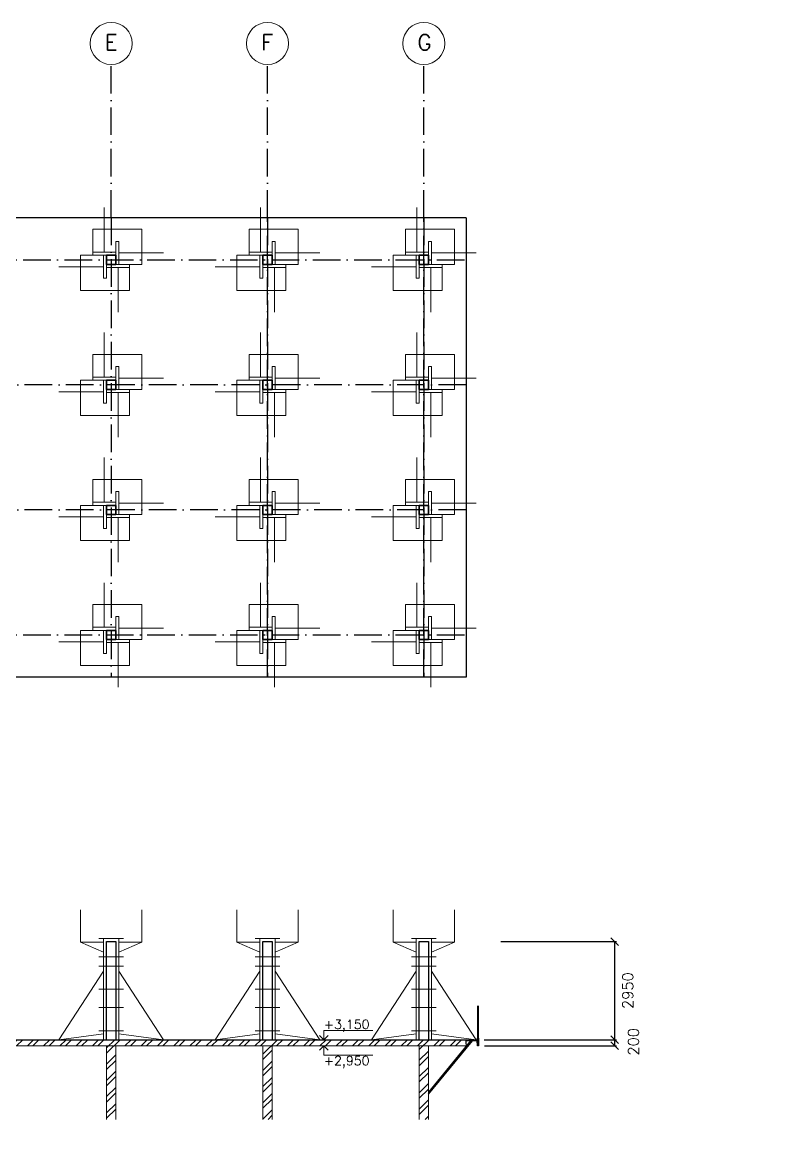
# Model space of a CAD drawing. Header units: millimetres. Extents: x -3518363 to 3223740, y -1530229 to 774657.
# Drawn here: x 2217145 to 2241491, y 13529 to 50080 of the extents above; entities that cross this region are included whole.
import ezdxf

# ---------------------------------------------------------------- set-up
doc = ezdxf.new("R2010")
doc.units = ezdxf.units.MM
doc.header["$LTSCALE"] = 15
doc.header["$MEASUREMENT"] = 0
doc.linetypes.add('104', pattern=[4, 2, -2])
doc.linetypes.add('ACAD_ISO10W100', pattern=[18, 12, -3, 0, -3])
doc.layers.get('0').update_dxf_attribs({"linetype": 'CONTINUOUS'})
doc.layers.get('DEFPOINTS').update_dxf_attribs({"linetype": 'CONTINUOUS'})
for name, color, linetype, lineweight in [('bednení-sloup', 7, 'CONTINUOUS', 18), ('koty', 4, 'CONTINUOUS', 15), ('objekt-tenka', 7, 'CONTINUOUS', 18), ('osy prův', 30, 'ACAD_ISO10W100', 15), ('texty', 255, 'CONTINUOUS', 15), ('ŘEZ', 11, 'ACAD_ISO10W100', 15), ('šrafy', 32, 'CONTINUOUS', 15)]:
    doc.layers.add(name, color=color, linetype=linetype, lineweight=lineweight)
doc.layers.add('objekt 1', color=40, linetype='CONTINUOUS')
doc.styles.add('POPIS_DAVID', font='romans.shx', dxfattribs={"bigfont": 'extfont.shx'})
doc.styles.add('romans', font='romans.shx')
doc.dimstyles.new('M 1-50', dxfattribs={"dimscale": 50, "dimtxt": 2.5, "dimasz": 2.5, "dimexe": 1.25, "dimexo": 3, "dimtad": 1, "dimtxsty": 'romans', "dimblk": 'OBLIQUE', "dimcen": 2.5, "dimadec": 0, "dimazin": 0, "dimtfac": 1, "dimtmove": 2, "dimatfit": 3, "dimfxl": 1, "dimarcsym": 0})

# ---------------------------------------------------------------- blocks, each defined once
blk = doc.blocks.new('_Oblique')
at = {"color": 0, "linetype": 'ByBlock', "lineweight": -2}
blk.add_line((-0.5, -0.5), (0.5, 0.5), dxfattribs=at)
blk = doc.blocks.new('*D87')
at = {"layer": 'DEFPOINTS', "color": 0, "linetype": 'ByBlock', "lineweight": 20, "ltscale": 5, "transparency": 16777216}
for p in [(2232057, 16887), (2236470, 16887), (2232067, 16687)]:
    blk.add_point(p, dxfattribs=at)
at = {"layer": 'koty', "color": 0, "linetype": 'ByBlock', "lineweight": -2, "ltscale": 5, "transparency": 16777216}
for p, q in [((2232207, 16887), (2236533, 16887)), ((2236470, 16687), (2236470, 16887)), ((2232217, 16687), (2236533, 16687))]:
    blk.add_line(p, q, dxfattribs=at)
at = {"layer": 'koty', "color": 0, "linetype": 'ByBlock', "lineweight": -2, "ltscale": 5, "transparency": 16777216, "xscale": 250, "yscale": 250, "zscale": 250}
for p, rotation in [((2236470, 16887), 90), ((2236470, 16687), 270)]:
    blk.add_blockref('_Oblique', p, dxfattribs=dict(at, rotation=rotation))
at = {"layer": 'koty', "color": 0, "linetype": 'ByBlock', "lineweight": 20, "ltscale": 5, "transparency": 16777216, "insert": (2237080, 16817), "char_height": 350, "attachment_point": 5, "rotation": 90, "style": 'romans'}
blk.add_mtext('200', dxfattribs=at)
blk = doc.blocks.new('*D88')
at = {"layer": 'DEFPOINTS', "color": 0, "linetype": 'ByBlock', "lineweight": 20, "ltscale": 5, "transparency": 16777216}
for p in [(2232607, 20087), (2236470, 20087), (2232057, 16887)]:
    blk.add_point(p, dxfattribs=at)
at = {"layer": 'koty', "color": 0, "linetype": 'ByBlock', "lineweight": -2, "ltscale": 5, "transparency": 16777216}
for p, q in [((2232757, 20087), (2236533, 20087)), ((2236470, 16887), (2236470, 20087)), ((2232207, 16887), (2236533, 16887))]:
    blk.add_line(p, q, dxfattribs=at)
at = {"layer": 'koty', "color": 0, "linetype": 'ByBlock', "lineweight": -2, "ltscale": 5, "transparency": 16777216, "xscale": 250, "yscale": 250, "zscale": 250}
for p, rotation in [((2236470, 20087), 90), ((2236470, 16887), 270)]:
    blk.add_blockref('_Oblique', p, dxfattribs=dict(at, rotation=rotation))
at = {"layer": 'koty', "color": 0, "linetype": 'ByBlock', "lineweight": 20, "ltscale": 5, "transparency": 16777216, "insert": (2236897, 18487), "char_height": 350, "attachment_point": 5, "rotation": 90, "style": 'romans'}
blk.add_mtext('{\\Fromans|c238;2950}', dxfattribs=at)

msp = doc.modelspace()

# ---------------------------------------------------------------- hatches: boundary and pattern name
at = {"layer": 'šrafy', "linetype": 'ByBlock', "lineweight": 20, "ltscale": 5}
h = msp.add_hatch(dxfattribs=at)
h.set_pattern_fill('ANSI32', color=256, scale=1000)
h.set_pattern_definition([(45, (0, -28390), (-265.16504, 265.16504), []), (45, (176.78, -28390), (-265.16504, 265.16504), [])])
h.paths.add_polyline_path([(2247921.185, 43706.607), (2247861.185, 43706.607), (2247721.185, 43706.607), (2247721.185, 42506.607), (2247721.185, 42081.607), (2247721.185, 28716.607), (2247921.185, 28716.607)])
h.paths.add_polyline_path([(2250321.185, 42481.607), (2247921.185, 42481.607), (2247921.185, 42181.607), (2250321.185, 42181.607)])
h.paths.add_polyline_path([(2250321.185, 38401.607), (2247921.185, 38401.607), (2247921.185, 38101.607), (2250321.185, 38101.607)])
h.paths.add_polyline_path([(2250321.185, 34321.607), (2247921.185, 34321.607), (2247921.185, 34021.607), (2250321.185, 34021.607)])
h.paths.add_polyline_path([(2250321.185, 30241.607), (2247921.185, 30241.607), (2247921.185, 29941.607), (2250321.185, 29941.607)])
h.paths.add_polyline_path([(2225293.376, 16686.607), (2224993.376, 16686.607), (2224993.376, 14286.607), (2225293.376, 14286.607)])
h.paths.add_polyline_path([(2230393.376, 16686.607), (2230093.376, 16686.607), (2230093.376, 14286.607), (2230393.376, 14286.607)])
h.paths.add_polyline_path([(2220193.376, 16686.607), (2219893.376, 16686.607), (2219893.376, 14286.607), (2220193.376, 14286.607)])
h.paths.add_polyline_path([(2215093.376, 16686.607), (2214793.376, 16686.607), (2214793.376, 14286.607), (2215093.376, 14286.607)])
h.paths.add_polyline_path([(2209993.376, 16686.607), (2209693.376, 16686.607), (2209693.376, 14286.607), (2209993.376, 14286.607)])
h.paths.add_polyline_path([(2204893.376, 16686.607), (2204593.376, 16686.607), (2204593.376, 14286.607), (2204893.376, 14286.607)])
h.paths.add_polyline_path([(2199793.376, 16686.607), (2199493.376, 16686.607), (2199493.376, 14286.607), (2199793.376, 14286.607)])
h.paths.add_polyline_path([(2231618.376, 16886.607), (2198268.376, 16886.607), (2198268.376, 16686.607), (2231618.376, 16686.607), (2231618.376, 16746.607)])
h.paths.add_polyline_path([(2239190, -5300), (2236240, -5300), (2236240, -5650), (2239190, -5650)])
h.paths.add_polyline_path([(2236240, -1220), (2236240, -20), (2236100, -20), (2236100, -3430), (2236100, -5650), (2236240, -5650)])
h.paths.add_polyline_path([(2239190, -1220), (2236240, -1220), (2236240, -1570), (2239190, -1570)])
h.paths.add_polyline_path([(2239330, -20), (2239190, -20), (2239190, -1220), (2239190, -1570), (2239190, -15010), (2239330, -15010)])
h.paths.add_polyline_path([(2239190, -13460), (2236720, -13460), (2236720, -13810), (2239190, -13810)])
h.paths.add_polyline_path([(2236720, -13460), (2236480, -13460), (2236480, -13810), (2236720, -13810)])
h.paths.add_polyline_path([(2236480, -13460), (2236240, -13460), (2236240, -13810), (2236480, -13810)])
h.paths.add_polyline_path([(2236240, -13460), (2236240, -9380), (2236100, -9380), (2236100, -15010), (2236240, -15010), (2236240, -13810)])
h.paths.add_polyline_path([(2239190, -9380), (2236240, -9380), (2236240, -9730), (2239190, -9730)])
h.paths.add_polyline_path([(2231618.376, -24050), (2198268.376, -24050), (2198268.376, -24250), (2231618.376, -24250)])
h.paths.add_polyline_path([(2225318.376, -21100), (2230068.376, -21100), (2230068.376, -24050), (2230418.376, -24050), (2230418.376, -21100), (2231618.376, -21100), (2231618.376, -20900), (2215093.376, -20900), (2215093.376, -21100), (2219868.376, -21100), (2219868.376, -24050), (2220218.376, -24050), (2220218.376, -21100), (2224968.376, -21100), (2224968.376, -24050), (2225318.376, -24050)])
h.paths.add_polyline_path([(2210018.376, -20900), (2198268.376, -20900), (2198268.376, -21100), (2199468.376, -21100), (2199468.376, -24050), (2199818.376, -24050), (2199818.376, -21100), (2204568.376, -21100), (2204568.376, -24050), (2204918.376, -24050), (2204918.376, -21100), (2209668.376, -21100), (2209668.376, -24050), (2210018.376, -24050)])

# ---------------------------------------------------------------- linework, layer by layer
at = {"color": 3, "ltscale": 200}
for p, q in [((2231992.752, 17986.607), (2231992.752, 16936.607)), ((2232027.752, 16936.607), (2232027.752, 17986.607)), ((2230393.376, 15108.546), (2231833.36, 16846.607)), ((2231767.279, 16846.607), (2230393.376, 15175.391)), ((2231618.376, 16886.607), (2231987.752, 16886.607)), ((2231987.752, 16846.607), (2231618.376, 16846.607)), ((2232032.752, 16936.607), (2231987.752, 16936.607)), ((2231987.752, 16936.607), (2231987.752, 16886.607)), ((2231987.752, 16886.607), (2231987.752, 16846.607)), ((2231987.752, 16802.938), (2231987.752, 16846.607)), ((2231992.752, 16686.607), (2231992.752, 16816.607)), ((2232027.752, 16816.607), (2232027.752, 16686.607)), ((2232032.752, 16786.607), (2232032.752, 16936.607)), ((2231987.752, 16786.607), (2231987.752, 16802.938)), ((2232032.752, 16786.607), (2231987.752, 16786.607)), ((2232027.752, 16686.607), (2231992.752, 16686.607))]:
    msp.add_line(p, q, dxfattribs=at)
at = {"color": 3, "linetype": '104', "ltscale": 2}
for p, q in [((2231992.752, 16936.607), (2231992.752, 16816.607)), ((2232031.752, 16926.607), (2231997.752, 16926.607)), ((2231997.752, 16926.607), (2231997.752, 16846.607)), ((2231997.752, 16846.607), (2232031.752, 16846.607)), ((2232020.252, 16956.607), (2232000.252, 16956.607)), ((2232000.252, 16956.607), (2232000.252, 16936.607)), ((2232020.252, 16936.607), (2232020.252, 16956.607)), ((2232027.752, 16816.607), (2232027.752, 16936.607)), ((2232031.752, 16846.607), (2232031.752, 16926.607))]:
    msp.add_line(p, q, dxfattribs=at)
at = {"layer": 'bednení-sloup'}
for p, q in [((2219818.376, 42581.607), (2219818.376, 44037.707)), ((2224918.376, 42581.607), (2224918.376, 44037.707)), ((2230018.376, 42581.607), (2230018.376, 44037.707)), ((2219443.376, 42581.607), (2219443.376, 43329.207)), ((2219443.376, 43329.207), (2221040.976, 43329.207)), ((2221040.976, 43329.207), (2221040.976, 42181.607)), ((2224543.376, 42581.607), (2224543.376, 43329.207)), ((2224543.376, 43329.207), (2226140.976, 43329.207)), ((2226140.976, 43329.207), (2226140.976, 42181.607)), ((2229643.376, 42581.607), (2229643.376, 43329.207)), ((2229643.376, 43329.207), (2231240.976, 43329.207)), ((2231240.976, 43329.207), (2231240.976, 42181.607)), ((2220193.376, 42481.607), (2220193.376, 42931.607)), ((2220193.376, 42931.607), (2220293.376, 42931.607)), ((2220293.376, 42931.607), (2220293.376, 42181.607)), ((2225293.376, 42481.607), (2225293.376, 42931.607)), ((2225293.376, 42931.607), (2225393.376, 42931.607)), ((2225393.376, 42931.607), (2225393.376, 42181.607)), ((2230393.376, 42481.607), (2230393.376, 42931.607)), ((2230393.376, 42931.607), (2230493.376, 42931.607)), ((2230493.376, 42931.607), (2230493.376, 42181.607)), ((2219793.376, 42481.607), (2219045.776, 42481.607)), ((2219045.776, 42481.607), (2219045.776, 41334.007)), ((2219443.376, 42481.607), (2219443.376, 42581.607)), ((2219443.376, 42581.607), (2220193.376, 42581.607)), ((2219793.376, 42481.607), (2219443.376, 42481.607)), ((2219793.376, 41731.607), (2219793.376, 42481.607)), ((2219793.376, 42481.607), (2219893.376, 42481.607)), ((2219893.376, 42481.607), (2220193.376, 42481.607)), ((2219893.376, 42181.607), (2219893.376, 42481.607)), ((2220193.376, 42481.607), (2220193.376, 42181.607)), ((2220293.376, 42556.607), (2221749.476, 42556.607)), ((2224893.376, 42481.607), (2224145.776, 42481.607)), ((2224145.776, 42481.607), (2224145.776, 41334.007)), ((2224543.376, 42481.607), (2224543.376, 42581.607)), ((2224543.376, 42581.607), (2225293.376, 42581.607)), ((2224893.376, 42481.607), (2224543.376, 42481.607)), ((2224893.376, 41731.607), (2224893.376, 42481.607)), ((2224893.376, 42481.607), (2224993.376, 42481.607)), ((2224993.376, 42481.607), (2225293.376, 42481.607)), ((2224993.376, 42181.607), (2224993.376, 42481.607)), ((2225293.376, 42481.607), (2225293.376, 42181.607)), ((2225393.376, 42556.607), (2226849.476, 42556.607)), ((2229993.376, 42481.607), (2229245.776, 42481.607)), ((2229245.776, 42481.607), (2229245.776, 41334.007)), ((2229643.376, 42481.607), (2229643.376, 42581.607)), ((2229643.376, 42581.607), (2230393.376, 42581.607)), ((2229993.376, 42481.607), (2229643.376, 42481.607)), ((2229993.376, 41731.607), (2229993.376, 42481.607)), ((2229993.376, 42481.607), (2230093.376, 42481.607)), ((2230093.376, 42481.607), (2230393.376, 42481.607)), ((2230093.376, 42181.607), (2230093.376, 42481.607)), ((2230393.376, 42481.607), (2230393.376, 42181.607)), ((2230493.376, 42556.607), (2231949.476, 42556.607)), ((2218337.276, 42106.607), (2219793.376, 42106.607)), ((2220193.376, 42181.607), (2219893.376, 42181.607)), ((2219893.376, 42181.607), (2219893.376, 41731.607)), ((2220643.376, 42081.607), (2219893.376, 42081.607)), ((2220193.376, 42181.607), (2220643.376, 42181.607)), ((2220268.376, 40625.507), (2220268.376, 42081.607)), ((2220293.376, 42181.607), (2221040.976, 42181.607)), ((2220643.376, 42181.607), (2220643.376, 42081.607)), ((2220643.376, 42081.607), (2220643.376, 41334.007)), ((2223437.276, 42106.607), (2224893.376, 42106.607)), ((2225293.376, 42181.607), (2224993.376, 42181.607)), ((2224993.376, 42181.607), (2224993.376, 41731.607)), ((2225743.376, 42081.607), (2224993.376, 42081.607)), ((2225293.376, 42181.607), (2225743.376, 42181.607)), ((2225368.376, 40625.507), (2225368.376, 42081.607)), ((2225393.376, 42181.607), (2226140.976, 42181.607)), ((2225743.376, 42181.607), (2225743.376, 42081.607)), ((2225743.376, 42081.607), (2225743.376, 41334.007)), ((2228537.276, 42106.607), (2229993.376, 42106.607)), ((2230393.376, 42181.607), (2230093.376, 42181.607)), ((2230093.376, 42181.607), (2230093.376, 41731.607)), ((2230843.376, 42081.607), (2230093.376, 42081.607)), ((2230393.376, 42181.607), (2230843.376, 42181.607)), ((2230468.376, 40625.507), (2230468.376, 42081.607)), ((2230493.376, 42181.607), (2231240.976, 42181.607)), ((2230843.376, 42181.607), (2230843.376, 42081.607)), ((2230843.376, 42081.607), (2230843.376, 41334.007)), ((2219793.376, 41731.607), (2219893.376, 41731.607)), ((2224893.376, 41731.607), (2224993.376, 41731.607)), ((2229993.376, 41731.607), (2230093.376, 41731.607)), ((2220643.376, 41334.007), (2219045.776, 41334.007)), ((2225743.376, 41334.007), (2224145.776, 41334.007)), ((2230843.376, 41334.007), (2229245.776, 41334.007)), ((2219818.376, 38501.607), (2219818.376, 39957.707)), ((2224918.376, 38501.607), (2224918.376, 39957.707)), ((2230018.376, 38501.607), (2230018.376, 39957.707)), ((2219443.376, 38501.607), (2219443.376, 39249.207)), ((2219443.376, 39249.207), (2221040.976, 39249.207)), ((2221040.976, 39249.207), (2221040.976, 38101.607)), ((2224543.376, 38501.607), (2224543.376, 39249.207)), ((2224543.376, 39249.207), (2226140.976, 39249.207)), ((2226140.976, 39249.207), (2226140.976, 38101.607)), ((2229643.376, 38501.607), (2229643.376, 39249.207)), ((2229643.376, 39249.207), (2231240.976, 39249.207)), ((2231240.976, 39249.207), (2231240.976, 38101.607)), ((2220193.376, 38401.607), (2220193.376, 38851.607)), ((2220193.376, 38851.607), (2220293.376, 38851.607)), ((2220293.376, 38851.607), (2220293.376, 38101.607)), ((2225293.376, 38401.607), (2225293.376, 38851.607)), ((2225293.376, 38851.607), (2225393.376, 38851.607)), ((2225393.376, 38851.607), (2225393.376, 38101.607)), ((2230393.376, 38401.607), (2230393.376, 38851.607)), ((2230393.376, 38851.607), (2230493.376, 38851.607)), ((2230493.376, 38851.607), (2230493.376, 38101.607)), ((2219793.376, 38401.607), (2219045.776, 38401.607)), ((2219045.776, 38401.607), (2219045.776, 37254.007)), ((2219443.376, 38401.607), (2219443.376, 38501.607)), ((2219443.376, 38501.607), (2220193.376, 38501.607)), ((2219793.376, 38401.607), (2219443.376, 38401.607)), ((2219793.376, 37651.607), (2219793.376, 38401.607)), ((2219793.376, 38401.607), (2219893.376, 38401.607)), ((2219893.376, 38401.607), (2220193.376, 38401.607)), ((2219893.376, 38101.607), (2219893.376, 38401.607)), ((2220193.376, 38401.607), (2220193.376, 38101.607)), ((2220293.376, 38476.607), (2221749.476, 38476.607)), ((2224893.376, 38401.607), (2224145.776, 38401.607)), ((2224145.776, 38401.607), (2224145.776, 37254.007)), ((2224543.376, 38401.607), (2224543.376, 38501.607)), ((2224543.376, 38501.607), (2225293.376, 38501.607)), ((2224893.376, 38401.607), (2224543.376, 38401.607)), ((2224893.376, 37651.607), (2224893.376, 38401.607)), ((2224893.376, 38401.607), (2224993.376, 38401.607)), ((2224993.376, 38401.607), (2225293.376, 38401.607)), ((2224993.376, 38101.607), (2224993.376, 38401.607)), ((2225293.376, 38401.607), (2225293.376, 38101.607)), ((2225393.376, 38476.607), (2226849.476, 38476.607)), ((2229993.376, 38401.607), (2229245.776, 38401.607)), ((2229245.776, 38401.607), (2229245.776, 37254.007)), ((2229643.376, 38401.607), (2229643.376, 38501.607)), ((2229643.376, 38501.607), (2230393.376, 38501.607)), ((2229993.376, 38401.607), (2229643.376, 38401.607)), ((2229993.376, 37651.607), (2229993.376, 38401.607)), ((2229993.376, 38401.607), (2230093.376, 38401.607)), ((2230093.376, 38401.607), (2230393.376, 38401.607)), ((2230093.376, 38101.607), (2230093.376, 38401.607)), ((2230393.376, 38401.607), (2230393.376, 38101.607)), ((2230493.376, 38476.607), (2231949.476, 38476.607)), ((2218337.276, 38026.607), (2219793.376, 38026.607)), ((2220193.376, 38101.607), (2219893.376, 38101.607)), ((2219893.376, 38101.607), (2219893.376, 37651.607)), ((2220193.376, 38101.607), (2220643.376, 38101.607)), ((2220293.376, 38101.607), (2221040.976, 38101.607)), ((2220643.376, 38101.607), (2220643.376, 38001.607)), ((2223437.276, 38026.607), (2224893.376, 38026.607)), ((2225293.376, 38101.607), (2224993.376, 38101.607)), ((2224993.376, 38101.607), (2224993.376, 37651.607)), ((2225293.376, 38101.607), (2225743.376, 38101.607)), ((2225393.376, 38101.607), (2226140.976, 38101.607)), ((2225743.376, 38101.607), (2225743.376, 38001.607)), ((2228537.276, 38026.607), (2229993.376, 38026.607)), ((2230393.376, 38101.607), (2230093.376, 38101.607)), ((2230093.376, 38101.607), (2230093.376, 37651.607)), ((2230393.376, 38101.607), (2230843.376, 38101.607)), ((2230493.376, 38101.607), (2231240.976, 38101.607)), ((2230843.376, 38101.607), (2230843.376, 38001.607)), ((2219793.376, 37651.607), (2219893.376, 37651.607)), ((2220643.376, 38001.607), (2219893.376, 38001.607)), ((2220268.376, 36545.507), (2220268.376, 38001.607)), ((2220643.376, 38001.607), (2220643.376, 37254.007)), ((2224893.376, 37651.607), (2224993.376, 37651.607)), ((2225743.376, 38001.607), (2224993.376, 38001.607)), ((2225368.376, 36545.507), (2225368.376, 38001.607)), ((2225743.376, 38001.607), (2225743.376, 37254.007)), ((2229993.376, 37651.607), (2230093.376, 37651.607)), ((2230843.376, 38001.607), (2230093.376, 38001.607)), ((2230468.376, 36545.507), (2230468.376, 38001.607)), ((2230843.376, 38001.607), (2230843.376, 37254.007)), ((2220643.376, 37254.007), (2219045.776, 37254.007)), ((2225743.376, 37254.007), (2224145.776, 37254.007)), ((2230843.376, 37254.007), (2229245.776, 37254.007)), ((2219818.376, 34421.607), (2219818.376, 35877.707)), ((2224918.376, 34421.607), (2224918.376, 35877.707)), ((2230018.376, 34421.607), (2230018.376, 35877.707)), ((2219443.376, 34421.607), (2219443.376, 35169.207)), ((2219443.376, 35169.207), (2221040.976, 35169.207)), ((2221040.976, 35169.207), (2221040.976, 34021.607)), ((2224543.376, 34421.607), (2224543.376, 35169.207)), ((2224543.376, 35169.207), (2226140.976, 35169.207)), ((2226140.976, 35169.207), (2226140.976, 34021.607)), ((2229643.376, 34421.607), (2229643.376, 35169.207)), ((2229643.376, 35169.207), (2231240.976, 35169.207)), ((2231240.976, 35169.207), (2231240.976, 34021.607)), ((2220193.376, 34321.607), (2220193.376, 34771.607)), ((2220193.376, 34771.607), (2220293.376, 34771.607)), ((2220293.376, 34771.607), (2220293.376, 34021.607)), ((2225293.376, 34321.607), (2225293.376, 34771.607)), ((2225293.376, 34771.607), (2225393.376, 34771.607)), ((2225393.376, 34771.607), (2225393.376, 34021.607)), ((2230393.376, 34321.607), (2230393.376, 34771.607)), ((2230393.376, 34771.607), (2230493.376, 34771.607)), ((2230493.376, 34771.607), (2230493.376, 34021.607)), ((2219443.376, 34321.607), (2219443.376, 34421.607)), ((2219443.376, 34421.607), (2220193.376, 34421.607)), ((2220293.376, 34396.607), (2221749.476, 34396.607)), ((2224543.376, 34321.607), (2224543.376, 34421.607)), ((2224543.376, 34421.607), (2225293.376, 34421.607)), ((2225393.376, 34396.607), (2226849.476, 34396.607)), ((2229643.376, 34321.607), (2229643.376, 34421.607)), ((2229643.376, 34421.607), (2230393.376, 34421.607)), ((2230493.376, 34396.607), (2231949.476, 34396.607)), ((2219793.376, 34321.607), (2219045.776, 34321.607)), ((2219045.776, 34321.607), (2219045.776, 33174.007)), ((2219793.376, 34321.607), (2219443.376, 34321.607)), ((2219793.376, 33571.607), (2219793.376, 34321.607)), ((2219793.376, 34321.607), (2219893.376, 34321.607)), ((2219893.376, 34321.607), (2220193.376, 34321.607)), ((2219893.376, 34021.607), (2219893.376, 34321.607)), ((2220193.376, 34021.607), (2219893.376, 34021.607)), ((2219893.376, 34021.607), (2219893.376, 33571.607)), ((2220193.376, 34321.607), (2220193.376, 34021.607)), ((2220193.376, 34021.607), (2220643.376, 34021.607)), ((2220293.376, 34021.607), (2221040.976, 34021.607)), ((2220643.376, 34021.607), (2220643.376, 33921.607)), ((2224893.376, 34321.607), (2224145.776, 34321.607)), ((2224145.776, 34321.607), (2224145.776, 33174.007)), ((2224893.376, 34321.607), (2224543.376, 34321.607)), ((2224893.376, 33571.607), (2224893.376, 34321.607)), ((2224893.376, 34321.607), (2224993.376, 34321.607)), ((2224993.376, 34321.607), (2225293.376, 34321.607)), ((2224993.376, 34021.607), (2224993.376, 34321.607)), ((2225293.376, 34021.607), (2224993.376, 34021.607)), ((2224993.376, 34021.607), (2224993.376, 33571.607)), ((2225293.376, 34321.607), (2225293.376, 34021.607)), ((2225293.376, 34021.607), (2225743.376, 34021.607)), ((2225393.376, 34021.607), (2226140.976, 34021.607)), ((2225743.376, 34021.607), (2225743.376, 33921.607)), ((2229993.376, 34321.607), (2229245.776, 34321.607)), ((2229245.776, 34321.607), (2229245.776, 33174.007)), ((2229993.376, 34321.607), (2229643.376, 34321.607)), ((2229993.376, 33571.607), (2229993.376, 34321.607)), ((2229993.376, 34321.607), (2230093.376, 34321.607)), ((2230093.376, 34321.607), (2230393.376, 34321.607)), ((2230093.376, 34021.607), (2230093.376, 34321.607)), ((2230393.376, 34021.607), (2230093.376, 34021.607)), ((2230093.376, 34021.607), (2230093.376, 33571.607)), ((2230393.376, 34321.607), (2230393.376, 34021.607)), ((2230393.376, 34021.607), (2230843.376, 34021.607)), ((2230493.376, 34021.607), (2231240.976, 34021.607)), ((2230843.376, 34021.607), (2230843.376, 33921.607)), ((2218337.276, 33946.607), (2219793.376, 33946.607)), ((2220643.376, 33921.607), (2219893.376, 33921.607)), ((2220268.376, 32465.507), (2220268.376, 33921.607)), ((2220643.376, 33921.607), (2220643.376, 33174.007)), ((2223437.276, 33946.607), (2224893.376, 33946.607)), ((2225743.376, 33921.607), (2224993.376, 33921.607)), ((2225368.376, 32465.507), (2225368.376, 33921.607)), ((2225743.376, 33921.607), (2225743.376, 33174.007)), ((2228537.276, 33946.607), (2229993.376, 33946.607)), ((2230843.376, 33921.607), (2230093.376, 33921.607)), ((2230468.376, 32465.507), (2230468.376, 33921.607)), ((2230843.376, 33921.607), (2230843.376, 33174.007)), ((2219793.376, 33571.607), (2219893.376, 33571.607)), ((2224893.376, 33571.607), (2224993.376, 33571.607)), ((2229993.376, 33571.607), (2230093.376, 33571.607)), ((2220643.376, 33174.007), (2219045.776, 33174.007)), ((2225743.376, 33174.007), (2224145.776, 33174.007)), ((2230843.376, 33174.007), (2229245.776, 33174.007)), ((2219818.376, 30341.607), (2219818.376, 31797.707)), ((2224918.376, 30341.607), (2224918.376, 31797.707)), ((2230018.376, 30341.607), (2230018.376, 31797.707)), ((2219443.376, 30341.607), (2219443.376, 31089.207)), ((2219443.376, 31089.207), (2221040.976, 31089.207)), ((2221040.976, 31089.207), (2221040.976, 29941.607)), ((2224543.376, 30341.607), (2224543.376, 31089.207)), ((2224543.376, 31089.207), (2226140.976, 31089.207)), ((2226140.976, 31089.207), (2226140.976, 29941.607)), ((2229643.376, 30341.607), (2229643.376, 31089.207)), ((2229643.376, 31089.207), (2231240.976, 31089.207)), ((2231240.976, 31089.207), (2231240.976, 29941.607)), ((2219443.376, 30241.607), (2219443.376, 30341.607)), ((2219443.376, 30341.607), (2220193.376, 30341.607)), ((2220193.376, 30241.607), (2220193.376, 30691.607)), ((2220193.376, 30691.607), (2220293.376, 30691.607)), ((2220293.376, 30691.607), (2220293.376, 29941.607)), ((2224543.376, 30241.607), (2224543.376, 30341.607)), ((2224543.376, 30341.607), (2225293.376, 30341.607)), ((2225293.376, 30241.607), (2225293.376, 30691.607)), ((2225293.376, 30691.607), (2225393.376, 30691.607)), ((2225393.376, 30691.607), (2225393.376, 29941.607)), ((2229643.376, 30241.607), (2229643.376, 30341.607)), ((2229643.376, 30341.607), (2230393.376, 30341.607)), ((2230393.376, 30241.607), (2230393.376, 30691.607)), ((2230393.376, 30691.607), (2230493.376, 30691.607)), ((2230493.376, 30691.607), (2230493.376, 29941.607)), ((2219793.376, 30241.607), (2219045.776, 30241.607)), ((2219045.776, 30241.607), (2219045.776, 29094.007)), ((2219793.376, 30241.607), (2219443.376, 30241.607)), ((2219793.376, 29491.607), (2219793.376, 30241.607)), ((2219793.376, 30241.607), (2219893.376, 30241.607)), ((2219893.376, 30241.607), (2220193.376, 30241.607)), ((2219893.376, 29941.607), (2219893.376, 30241.607)), ((2220193.376, 30241.607), (2220193.376, 29941.607)), ((2220293.376, 30316.607), (2221749.476, 30316.607)), ((2224893.376, 30241.607), (2224145.776, 30241.607)), ((2224145.776, 30241.607), (2224145.776, 29094.007)), ((2224893.376, 30241.607), (2224543.376, 30241.607)), ((2224893.376, 29491.607), (2224893.376, 30241.607)), ((2224893.376, 30241.607), (2224993.376, 30241.607)), ((2224993.376, 30241.607), (2225293.376, 30241.607)), ((2224993.376, 29941.607), (2224993.376, 30241.607)), ((2225293.376, 30241.607), (2225293.376, 29941.607)), ((2225393.376, 30316.607), (2226849.476, 30316.607)), ((2229993.376, 30241.607), (2229245.776, 30241.607)), ((2229245.776, 30241.607), (2229245.776, 29094.007)), ((2229993.376, 30241.607), (2229643.376, 30241.607)), ((2229993.376, 29491.607), (2229993.376, 30241.607)), ((2229993.376, 30241.607), (2230093.376, 30241.607)), ((2230093.376, 30241.607), (2230393.376, 30241.607)), ((2230093.376, 29941.607), (2230093.376, 30241.607)), ((2230393.376, 30241.607), (2230393.376, 29941.607)), ((2230493.376, 30316.607), (2231949.476, 30316.607)), ((2218337.276, 29866.607), (2219793.376, 29866.607)), ((2220193.376, 29941.607), (2219893.376, 29941.607)), ((2219893.376, 29941.607), (2219893.376, 29491.607)), ((2220643.376, 29841.607), (2219893.376, 29841.607)), ((2220193.376, 29941.607), (2220643.376, 29941.607)), ((2220268.376, 28385.507), (2220268.376, 29841.607)), ((2220293.376, 29941.607), (2221040.976, 29941.607)), ((2220643.376, 29941.607), (2220643.376, 29841.607)), ((2220643.376, 29841.607), (2220643.376, 29094.007)), ((2223437.276, 29866.607), (2224893.376, 29866.607)), ((2225293.376, 29941.607), (2224993.376, 29941.607)), ((2224993.376, 29941.607), (2224993.376, 29491.607)), ((2225743.376, 29841.607), (2224993.376, 29841.607)), ((2225293.376, 29941.607), (2225743.376, 29941.607)), ((2225368.376, 28385.507), (2225368.376, 29841.607)), ((2225393.376, 29941.607), (2226140.976, 29941.607)), ((2225743.376, 29941.607), (2225743.376, 29841.607)), ((2225743.376, 29841.607), (2225743.376, 29094.007)), ((2228537.276, 29866.607), (2229993.376, 29866.607)), ((2230393.376, 29941.607), (2230093.376, 29941.607)), ((2230093.376, 29941.607), (2230093.376, 29491.607)), ((2230843.376, 29841.607), (2230093.376, 29841.607)), ((2230393.376, 29941.607), (2230843.376, 29941.607)), ((2230468.376, 28385.507), (2230468.376, 29841.607)), ((2230493.376, 29941.607), (2231240.976, 29941.607)), ((2230843.376, 29941.607), (2230843.376, 29841.607)), ((2230843.376, 29841.607), (2230843.376, 29094.007)), ((2219793.376, 29491.607), (2219893.376, 29491.607)), ((2224893.376, 29491.607), (2224993.376, 29491.607)), ((2229993.376, 29491.607), (2230093.376, 29491.607)), ((2220643.376, 29094.007), (2219045.776, 29094.007)), ((2225743.376, 29094.007), (2224145.776, 29094.007)), ((2230843.376, 29094.007), (2229245.776, 29094.007)), ((2219045.736, 20072.015), (2219045.736, 21122.431)), ((2221041.016, 20072.015), (2221041.016, 21122.431)), ((2224145.736, 20072.015), (2224145.736, 21122.431)), ((2226141.016, 20072.015), (2226141.016, 21122.431)), ((2229245.736, 20072.015), (2229245.736, 21122.431)), ((2231241.016, 20072.015), (2231241.016, 21122.431)), ((2219643.376, 20186.607), (2220443.376, 20186.607)), ((2219793.376, 20186.607), (2219793.376, 16886.607)), ((2220293.376, 16886.607), (2220293.376, 20186.607)), ((2224743.376, 20186.607), (2225543.376, 20186.607)), ((2224893.376, 20186.607), (2224893.376, 16886.607)), ((2225393.376, 16886.607), (2225393.376, 20186.607)), ((2229843.376, 20186.607), (2230643.376, 20186.607)), ((2229993.376, 20186.607), (2229993.376, 16886.607)), ((2230493.376, 16886.607), (2230493.376, 20186.607)), ((2219793.376, 19747.294), (2219045.736, 20072.015)), ((2219045.736, 20072.015), (2219793.376, 20072.015)), ((2220293.376, 19747.294), (2221041.016, 20072.015)), ((2221041.016, 20072.015), (2220293.376, 20072.015)), ((2224893.376, 19747.294), (2224145.736, 20072.015)), ((2224145.736, 20072.015), (2224893.376, 20072.015)), ((2225393.376, 19747.294), (2226141.016, 20072.015)), ((2226141.016, 20072.015), (2225393.376, 20072.015)), ((2229993.376, 19747.294), (2229245.736, 20072.015)), ((2229245.736, 20072.015), (2229993.376, 20072.015)), ((2230493.376, 19747.294), (2231241.016, 20072.015)), ((2231241.016, 20072.015), (2230493.376, 20072.015)), ((2219643.376, 19586.607), (2220443.376, 19586.607)), ((2224743.376, 19586.607), (2225543.376, 19586.607)), ((2229843.376, 19586.607), (2230643.376, 19586.607)), ((2218337.244, 16886.607), (2219793.376, 19119.275)), ((2219643.376, 19283.136), (2220443.376, 19283.136)), ((2221749.508, 16886.607), (2220293.376, 19119.275)), ((2223437.244, 16886.607), (2224893.376, 19119.275)), ((2224743.376, 19283.136), (2225543.376, 19283.136)), ((2226849.508, 16886.607), (2225393.376, 19119.275)), ((2228537.244, 16886.607), (2229993.376, 19119.275)), ((2229843.376, 19283.136), (2230643.376, 19283.136)), ((2231949.508, 16886.607), (2230493.376, 19119.275)), ((2219643.376, 18534.821), (2220443.376, 18534.821)), ((2224743.376, 18534.821), (2225543.376, 18534.821)), ((2229843.376, 18534.821), (2230643.376, 18534.821)), ((2219643.376, 17932.753), (2220443.376, 17932.753)), ((2224743.376, 17932.753), (2225543.376, 17932.753)), ((2229843.376, 17932.753), (2230643.376, 17932.753)), ((2219643.376, 17179.635), (2220443.376, 17179.635)), ((2224743.376, 17179.635), (2225543.376, 17179.635)), ((2229843.376, 17179.635), (2230643.376, 17179.635)), ((2218337.244, 16886.607), (2219793.376, 17077.155)), ((2221749.508, 16886.607), (2220293.376, 17077.155)), ((2223437.244, 16886.607), (2224893.376, 17077.155)), ((2226849.508, 16886.607), (2225393.376, 17077.155)), ((2228537.244, 16886.607), (2229993.376, 17077.155)), ((2231949.508, 16886.607), (2230493.376, 17077.155))]:
    msp.add_line(p, q, dxfattribs=at)
at = {"layer": 'bednení-sloup', "lineweight": 30}
for p, q in [((2219893.376, 16886.607), (2219893.376, 20086.607)), ((2219893.376, 20086.607), (2220193.376, 20086.607)), ((2220193.376, 20086.607), (2220193.376, 16886.607)), ((2224993.376, 16886.607), (2224993.376, 20086.607)), ((2224993.376, 20086.607), (2225293.376, 20086.607)), ((2225293.376, 20086.607), (2225293.376, 16886.607)), ((2230093.376, 16886.607), (2230093.376, 20086.607)), ((2230093.376, 20086.607), (2230393.376, 20086.607)), ((2230393.376, 20086.607), (2230393.376, 16886.607))]:
    msp.add_line(p, q, dxfattribs=at)
at = {"layer": 'objekt 1', "lineweight": -3, "extrusion": (1.93959e-16, -3.39308e-16, -1)}
for p, q in [((2231618.376, 43706.607), (2198268.376, 43706.607)), ((2231618.376, 43706.607), (2231618.376, 28716.607)), ((2231618.376, 28716.607), (2198268.376, 28716.607))]:
    msp.add_line(p, q, dxfattribs=at)
at = {"layer": 'objekt-tenka', "lineweight": 35}
for p, q in [((2219893.376, 42481.607), (2219893.376, 42181.607)), ((2220193.376, 42481.607), (2219893.376, 42481.607)), ((2220193.376, 42181.607), (2220193.376, 42481.607)), ((2224993.376, 42481.607), (2224993.376, 42181.607)), ((2225293.376, 42481.607), (2224993.376, 42481.607)), ((2225293.376, 42181.607), (2225293.376, 42481.607)), ((2230093.376, 42481.607), (2230093.376, 42181.607)), ((2230393.376, 42481.607), (2230093.376, 42481.607)), ((2230393.376, 42181.607), (2230393.376, 42481.607)), ((2219893.376, 42181.607), (2220193.376, 42181.607)), ((2224993.376, 42181.607), (2225293.376, 42181.607)), ((2230093.376, 42181.607), (2230393.376, 42181.607)), ((2219893.376, 38401.607), (2219893.376, 38101.607)), ((2220193.376, 38401.607), (2219893.376, 38401.607)), ((2220193.376, 38101.607), (2220193.376, 38401.607)), ((2224993.376, 38401.607), (2224993.376, 38101.607)), ((2225293.376, 38401.607), (2224993.376, 38401.607)), ((2225293.376, 38101.607), (2225293.376, 38401.607)), ((2230093.376, 38401.607), (2230093.376, 38101.607)), ((2230393.376, 38401.607), (2230093.376, 38401.607)), ((2230393.376, 38101.607), (2230393.376, 38401.607)), ((2219893.376, 38101.607), (2220193.376, 38101.607)), ((2224993.376, 38101.607), (2225293.376, 38101.607)), ((2230093.376, 38101.607), (2230393.376, 38101.607)), ((2219893.376, 34321.607), (2219893.376, 34021.607)), ((2220193.376, 34321.607), (2219893.376, 34321.607)), ((2219893.376, 34021.607), (2220193.376, 34021.607)), ((2220193.376, 34021.607), (2220193.376, 34321.607)), ((2224993.376, 34321.607), (2224993.376, 34021.607)), ((2225293.376, 34321.607), (2224993.376, 34321.607)), ((2224993.376, 34021.607), (2225293.376, 34021.607)), ((2225293.376, 34021.607), (2225293.376, 34321.607)), ((2230093.376, 34321.607), (2230093.376, 34021.607)), ((2230393.376, 34321.607), (2230093.376, 34321.607)), ((2230093.376, 34021.607), (2230393.376, 34021.607)), ((2230393.376, 34021.607), (2230393.376, 34321.607)), ((2219893.376, 30241.607), (2219893.376, 29941.607)), ((2220193.376, 30241.607), (2219893.376, 30241.607)), ((2220193.376, 29941.607), (2220193.376, 30241.607)), ((2224993.376, 30241.607), (2224993.376, 29941.607)), ((2225293.376, 30241.607), (2224993.376, 30241.607)), ((2225293.376, 29941.607), (2225293.376, 30241.607)), ((2230093.376, 30241.607), (2230093.376, 29941.607)), ((2230393.376, 30241.607), (2230093.376, 30241.607)), ((2230393.376, 29941.607), (2230393.376, 30241.607)), ((2219893.376, 29941.607), (2220193.376, 29941.607)), ((2224993.376, 29941.607), (2225293.376, 29941.607)), ((2230093.376, 29941.607), (2230393.376, 29941.607))]:
    msp.add_line(p, q, dxfattribs=at)
at = {"layer": 'objekt-tenka'}
for p, q in [((2226980, 16886.607), (2226980, 17186.607)), ((2226980, 17186.607), (2228580, 17186.607)), ((2226980, 16886.607), (2226838.579, 17028.029)), ((2226980, 16886.607), (2227121.421, 17028.029)), ((2226980, 16686.607), (2226838.579, 16545.186)), ((2226980, 16686.607), (2226980, 16386.607)), ((2226980, 16686.607), (2227121.421, 16545.186)), ((2226980, 16386.607), (2228580, 16386.607))]:
    msp.add_line(p, q, dxfattribs=at)
at = {"layer": 'osy prův', "linetype": 'ACAD_ISO10W100', "lineweight": -3, "ltscale": 5}
for p, q in [((2220043.376, 43706.607), (2220043.376, 48706.607)), ((2225143.376, 43706.607), (2225143.376, 48706.607)), ((2230243.376, 43706.607), (2230243.376, 48706.607))]:
    msp.add_line(p, q, dxfattribs=at)
at = {"layer": 'osy prův', "linetype": 'ACAD_ISO10W100', "lineweight": -3, "ltscale": 5, "extrusion": (1.93959e-16, -3.39308e-16, -1)}
for p, q in [((2220043.376, 43706.607), (2220043.376, 28716.607)), ((2225143.376, 28716.607), (2225143.376, 43706.607)), ((2225143.376, 43706.607), (2225143.376, 28716.607)), ((2230243.376, 43706.607), (2230243.376, 28716.607)), ((2230243.376, 28716.607), (2230243.376, 43706.607)), ((2198268.376, 42331.607), (2231618.376, 42331.607)), ((2231618.376, 38251.607), (2215118.376, 38251.607)), ((2231618.376, 34171.607), (2209668.376, 34171.607)), ((2198268.376, 30091.607), (2231618.376, 30091.607))]:
    msp.add_line(p, q, dxfattribs=at)
at = {"layer": 'texty', "linetype": 'ByBlock', "lineweight": 20, "ltscale": 5}
for centre in [(2220043.376, 49393.304), (2225143.376, 49393.304), (2230243.376, 49393.304)]:
    msp.add_circle(centre, 686.696, dxfattribs=at)
at = {"layer": 'ŘEZ', "linetype": 'ByBlock', "lineweight": -2, "ltscale": 5, "extrusion": (1.93959e-16, -3.39308e-16, -1)}
for p, q in [((2198268.376, 16886.607), (2231618.376, 16886.607)), ((2219868.376, 16886.607), (2220218.376, 16886.607)), ((2224968.376, 16886.607), (2225318.376, 16886.607)), ((2230068.376, 16886.607), (2230418.376, 16886.607)), ((2231618.376, 16746.607), (2231618.376, 16886.607))]:
    msp.add_line(p, q, dxfattribs=at)
at = {"layer": 'ŘEZ', "linetype": 'ByBlock', "lineweight": 20, "ltscale": 5}
for p, q in [((2198268.376, 16686.607), (2231618.376, 16686.607)), ((2219893.376, 16686.607), (2219893.376, 15986.607)), ((2219893.376, 16686.607), (2219893.376, 14286.607)), ((2220193.376, 16686.607), (2220193.376, 15986.607)), ((2220193.376, 16686.607), (2220193.376, 14286.607)), ((2224993.376, 16686.607), (2224993.376, 15986.607)), ((2224993.376, 16686.607), (2224993.376, 14286.607)), ((2225293.376, 16686.607), (2225293.376, 15986.607)), ((2225293.376, 16686.607), (2225293.376, 14286.607)), ((2230093.376, 16686.607), (2230093.376, 15986.607)), ((2230093.376, 16686.607), (2230093.376, 14286.607)), ((2230393.376, 16686.607), (2230393.376, 15986.607)), ((2230393.376, 16686.607), (2230393.376, 14286.607)), ((2231618.376, 16686.607), (2231618.376, 16746.607))]:
    msp.add_line(p, q, dxfattribs=at)

# ---------------------------------------------------------------- texts
at = {"layer": 'objekt-tenka', "char_height": 300, "style": 'POPIS_DAVID'}
for s, insert, attachment_point in [('{\\Fromans,extfont|c238;+3,150}', (2226980, 17535.748), 1), ('{\\Fromans,extfont|c238;+2,950}', (2226980, 15960), 7)]:
    msp.add_mtext_dynamic_manual_height_columns(s, width=1495.33432, gutter_width=12500, heights=[0], dxfattribs=dict(at, insert=insert, attachment_point=attachment_point))
at = {"layer": 'texty', "ltscale": 20, "extrusion": (1.93959e-16, -3.39308e-16, -1), "style": 'romans', "text_generation_flag": 2}
for s, p in [('E', (-2219830, 49170)), ('F', (-2224930, 49170)), ('G', (-2230030, 49170))]:
    msp.add_text(s, height=514.897, dxfattribs=at).set_placement(p)

# ---------------------------------------------------------------- dimensions: what is measured, and where the dimension line sits
at = {"layer": 'koty', "linetype": 'ByBlock', "lineweight": 20, "ltscale": 5}
dim = msp.add_linear_dim(base=(2236470, 20086.607), p1=(2232056.624, 16886.607), p2=(2232606.624, 20086.607), angle=90, text='{\\Fromans|c238;2950}', dimstyle='M 1-50', override={"dimtxt": 7, "dimasz": 5}, dxfattribs=at)
dim.commit()
dim.dimension.update_dxf_attribs({"geometry": '*D88', "text_midpoint": (2236896.624, 18486.607), "dimtype": 160})
dim = msp.add_linear_dim(base=(2236470, 16886.607), p1=(2232066.624, 16686.607), p2=(2232056.624, 16886.607), angle=90, dimstyle='M 1-50', override={"dimtxt": 7, "dimasz": 5}, dxfattribs=at)
dim.commit()
dim.dimension.update_dxf_attribs({"geometry": '*D87', "text_midpoint": (2237080, 16816.607), "dimtype": 160})

doc.saveas('drawing.dxf')
